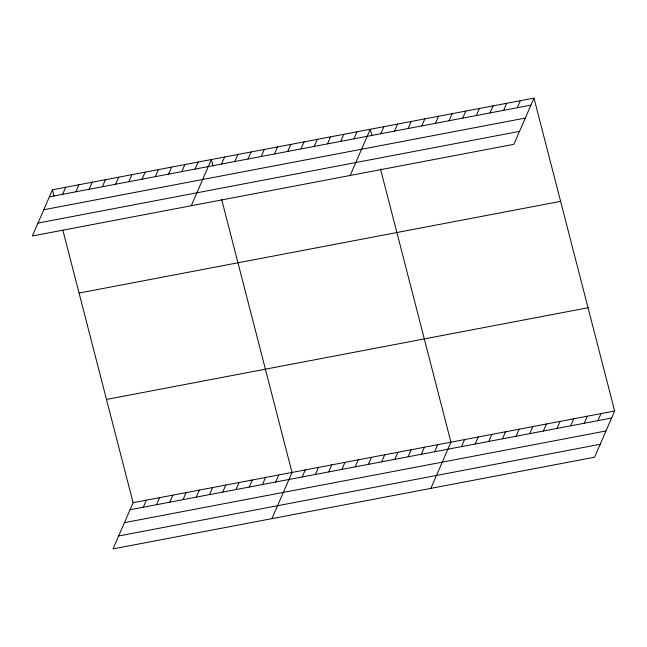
<?xml version="1.0" encoding="UTF-8"?>
<svg xmlns="http://www.w3.org/2000/svg" width="647" height="647" viewBox="0 0 647 647"><rect width="100%" height="100%" fill="white"/><g stroke="black" fill="none" stroke-linecap="round" stroke-linejoin="round"><path stroke-width="0.97" d="M52.439 189.797L32.35 236.001L513.896 144.297L533.985 98.093L52.439 189.797L54.105 196.251M62.622 194.318L65.679 187.274M75.861 191.795L78.926 184.751M89.108 189.272L92.165 182.228M102.347 186.748L105.412 179.704M115.587 184.225L118.652 177.189M128.834 181.71L131.891 174.666M142.073 179.187L145.138 172.142M155.32 176.663L158.378 169.619M168.56 174.14L171.625 167.096M181.799 171.617L184.864 164.581M195.046 169.102L198.103 162.057M191.261 205.738L211.351 159.534L213.017 165.988M221.533 164.055L224.59 157.011M234.772 161.532L237.837 154.487M248.011 159.008L251.076 151.972M261.259 156.485L264.316 149.449M274.498 153.97L277.563 146.926M62.896 230.364L133.104 502.703L113.015 548.907L594.561 457.203L614.65 410.999L533.985 98.093M287.745 151.447L290.802 144.402M143.286 507.224L146.351 500.18M300.984 148.923L304.05 141.879M156.534 504.7L159.591 497.656M314.224 146.4L317.289 139.364M169.773 502.177L172.838 495.133M327.471 143.877L330.528 136.84M183.012 499.654L186.077 492.618M340.71 141.361L343.775 134.317M196.259 497.131L199.316 490.094M353.958 138.838L357.015 131.794M209.499 494.615L212.564 487.571M350.164 175.474L370.262 129.271L371.92 135.724M222.746 492.092L225.803 485.048M380.84 133.719L383.906 126.675M235.985 489.569L239.05 482.525M394.484 131.115L397.549 124.078M249.224 487.045L252.29 480.009M408.128 128.518L411.193 121.482M262.472 484.522L265.529 477.486M421.771 125.922L424.836 118.878M275.711 482.007L278.776 474.963M435.415 123.326L438.48 116.282M271.926 518.643L292.015 472.439L221.573 199.179M449.058 120.722L452.124 113.686M302.198 476.96L305.263 469.916M462.702 118.126L465.767 111.09M315.437 474.437L318.502 467.401M476.346 115.53L479.411 108.486M328.684 471.914L331.741 464.878M489.989 112.934L493.054 105.89M341.923 469.398L344.988 462.354M503.633 110.33L506.698 103.294M355.163 466.875L358.228 459.831M517.276 107.734L520.342 100.689M368.41 464.352L371.467 457.308M381.649 461.829L384.714 454.784M394.896 459.305L397.954 452.269M408.136 456.79L411.201 449.746M421.375 454.267L424.44 447.223M434.622 451.743L437.679 444.699M430.837 488.38L450.927 442.176L380.476 168.916M461.505 446.624L464.57 439.58M475.149 444.028L478.214 436.984M488.792 441.424L491.857 434.388M502.436 438.828L505.501 431.784M516.08 436.232L519.145 429.187M529.723 433.636L532.788 426.591M543.367 431.031L546.432 423.995M557.01 428.435L560.076 421.391M570.654 425.839L573.719 418.795M584.298 423.243L587.363 416.199M597.941 420.639L601.006 413.603M49.374 196.834L530.92 105.138M43.761 209.757L525.299 118.061M37.971 223.078L519.509 131.373M79.063 293.051L560.601 201.354M106.488 399.442L588.026 307.746M133.104 502.703L614.65 410.999M130.047 509.747L611.585 418.043M124.426 522.663L605.972 430.967M118.636 535.983L600.181 444.279"/></g></svg>
